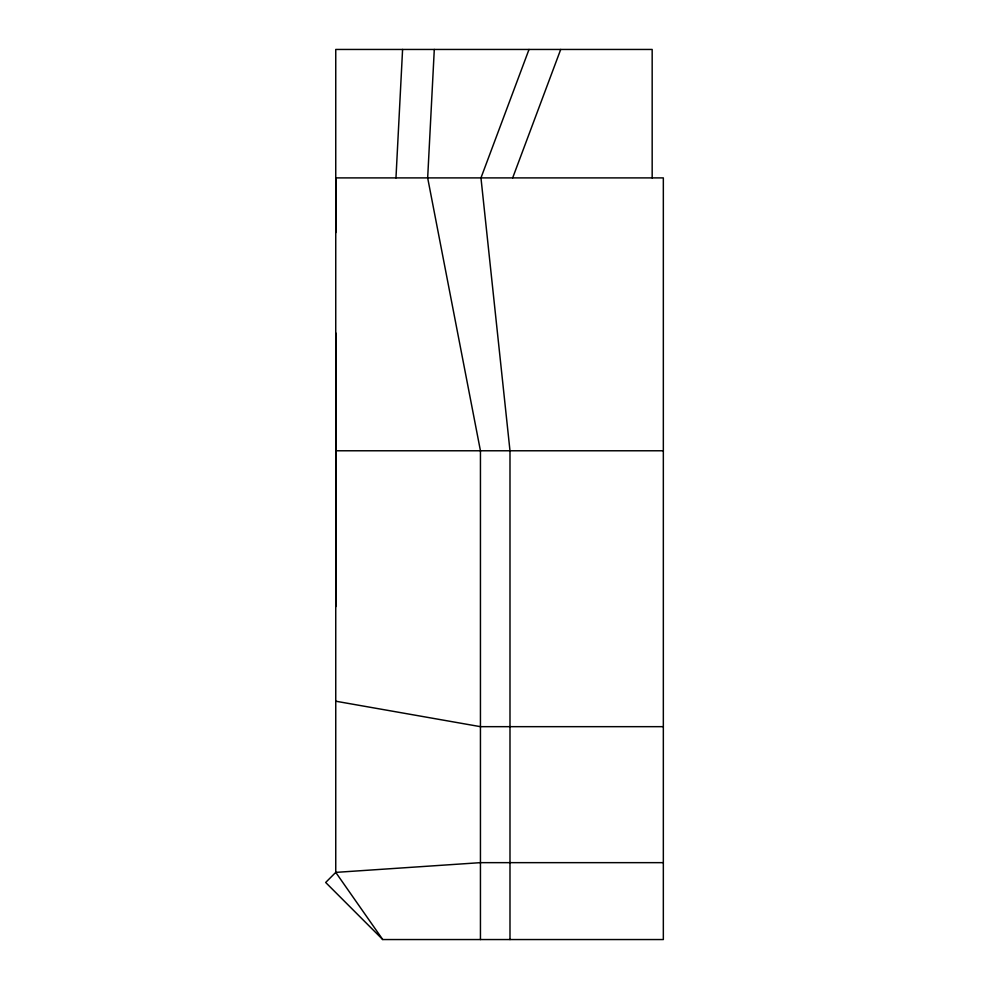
<?xml version="1.0" encoding="UTF-8"?>
<svg xmlns="http://www.w3.org/2000/svg" width="989" height="989" viewBox="0 0 989 989"><rect width="100%" height="100%" fill="white"/><g stroke="black" fill="none" stroke-linecap="round" stroke-linejoin="round"><path stroke-width="1.48" d="M335.753 606.69L335.753 332.922M335.753 232.662L335.753 177.896L663.335 177.896L663.335 939.55L382.743 939.55L325.665 882.472L335.753 872.385L480.444 862.655L663.335 862.655M395.971 177.896L402.585 49.45M434.295 49.45L427.668 177.896L480.444 450.774L480.444 939.55M529.016 49.45L480.963 177.896L509.99 450.774L509.99 939.55M512.661 177.896L560.714 49.45M335.753 450.774L663.335 450.774M663.335 726.668L480.444 726.668L335.753 701.213M382.743 939.55L335.753 872.385L335.753 49.45L652.171 49.45L652.171 177.896"/></g></svg>
